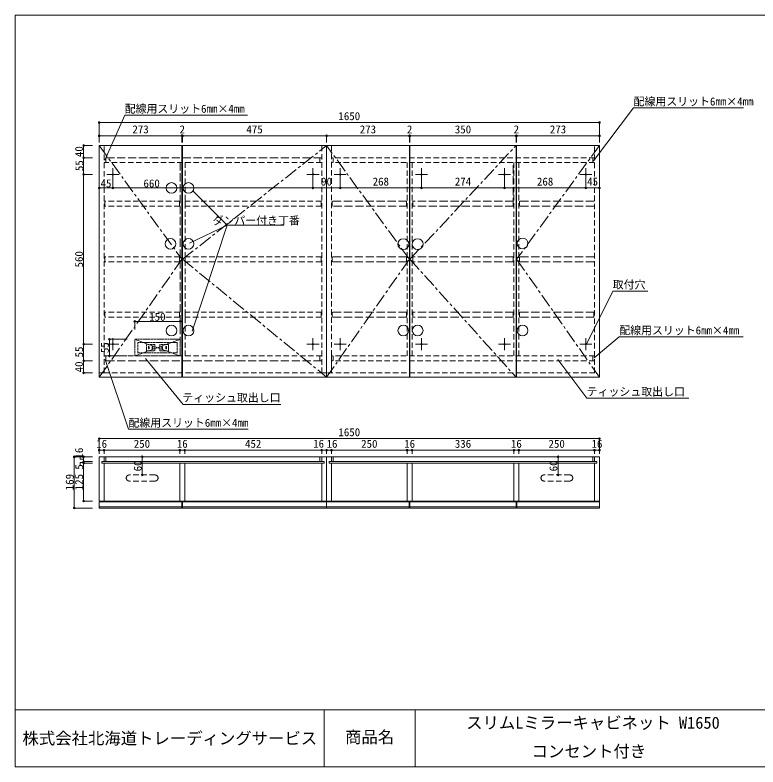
# Model space of a CAD drawing. Units: millimetres at full size, sheet at 1:9. Extents: x -1874 to 1873, y -1240 to 1240.
# Drawn here: x -1874 to 577, y -1240 to 1240 of the extents above; entities that cross this region are included whole.
import ezdxf
from ezdxf.enums import TextEntityAlignment as Align

# ---------------------------------------------------------------- set-up
doc = ezdxf.new("R2010")
doc.units = ezdxf.units.MM
doc.header["$LTSCALE"] = 9
doc.header["$PDMODE"] = 32
doc.header["$PDSIZE"] = 5.4
for name, pattern in [('CHAIN1', [8, 5, -1, 1, -1]), ('DASHED2', [3, 2, -1]), ('DASHED3', [4, 3, -1]), ('USER1', [1, 0.8, -0.2])]:
    doc.linetypes.add(name, pattern=pattern)
doc.layers.add('0-0_0', color=7, linetype='Continuous', lineweight=15)
doc.layers.add('1-0', color=7, linetype='Continuous', lineweight=15)
doc.styles.add('ＭＳ ゴシック', font='')
doc.styles.get('ＭＳ ゴシック').set_extended_font_data('MS Gothic')

msp = doc.modelspace()

# ---------------------------------------------------------------- linework, layer by layer
at = {"layer": '0-0_0'}
for p, q in [((-1874.068, -1051.994), (1873.294, -1051.994)), ((-854.402, -1051.994), (-854.402, -1240.29)), ((-554.402, -1051.994), (-554.402, -1240.29))]:
    msp.add_line(p, q, dxfattribs=at)
at = {"layer": '0-0_0', "lineweight": 18}
msp.add_lwpolyline([(-1874.068, -1240.29), (1873.294, -1240.29), (1873.294, 1239.758), (-1874.068, 1239.758)], close=True, dxfattribs=at)
at = {"layer": '1-0'}
for p, q in [((166.276, 933.509), (33.514, 758.876)), ((166.276, 933.509), (314.959, 933.509)), ((-1512.337, 909.564), (-1577.511, 760.881)), ((-1260.877, 909.564), (-1106.746, 909.564)), ((-1323.4, 809.226), (-1596.4, 809.226)), ((-1596.4, 45.226), (-1596.4, 809.226)), ((-1323.4, 809.226), (-1323.4, 45.226)), ((-846.4, 809.226), (-1321.4, 809.226)), ((-846.4, 809.226), (-846.4, 45.226)), ((-573.4, 809.226), (-846.4, 809.226)), ((-573.4, 45.226), (-573.4, 809.226)), ((-571.4, 45.226), (-571.4, 809.226)), ((-221.4, 809.226), (-571.4, 809.226)), ((-221.4, 45.226), (-221.4, 809.226)), ((-219.4, 45.226), (-219.4, 809.226)), ((53.6, 809.226), (-219.4, 809.226)), ((53.6, 45.226), (53.6, 809.226)), ((53.6, 45.226), (53.6, 809.226)), ((-1551.4, 714.23), (-1551.4, 734.23)), ((-891.4, 714.23), (-891.4, 734.23)), ((-801.4, 714.23), (-801.4, 734.23)), ((-533.4, 714.23), (-533.4, 734.23)), ((-259.4, 714.23), (-259.4, 734.23)), ((8.6, 714.23), (8.6, 734.23)), ((-1551.4, 714.23), (-1571.4, 714.23)), ((-1551.4, 714.23), (-1531.4, 714.23)), ((-1551.4, 714.23), (-1551.4, 694.23)), ((-891.4, 714.23), (-911.4, 714.23)), ((-891.4, 714.23), (-871.4, 714.23)), ((-891.4, 714.23), (-891.4, 694.23)), ((-801.4, 714.23), (-821.4, 714.23)), ((-801.4, 714.23), (-801.4, 694.23)), ((-801.4, 714.23), (-781.4, 714.23)), ((-533.4, 714.23), (-553.4, 714.23)), ((-533.4, 714.23), (-533.4, 694.23)), ((-533.4, 714.23), (-513.4, 714.23)), ((-259.4, 714.23), (-279.4, 714.23)), ((-259.4, 714.23), (-259.4, 694.23)), ((-259.4, 714.23), (-239.4, 714.23)), ((8.6, 714.23), (-11.4, 714.23)), ((8.6, 714.23), (8.6, 694.23)), ((8.6, 714.23), (28.6, 714.23)), ((-1287.63, 660.232), (-1174.576, 546.607)), ((-1298.479, 487.796), (-1174.576, 546.607)), ((-1290.056, 196.989), (-1174.576, 546.607)), ((-1174.576, 546.607), (-987.153, 546.607)), ((97.454, 329.512), (11.868, 156.314)), ((97.454, 329.512), (186.302, 329.512)), ((186.302, 329.512), (213.366, 329.512)), ((-1479.4, 229.367), (-1329.4, 229.367)), ((-1479.4, 229.367), (-1479.4, 202.478)), ((-1329.4, 229.367), (-1329.4, 202.478)), ((-1551.4, 154.226), (-1551.4, 174.226)), ((-891.4, 154.226), (-891.4, 174.226)), ((-801.4, 154.226), (-801.4, 174.226)), ((-533.4, 154.226), (-533.4, 174.226)), ((-259.4, 154.226), (-259.4, 174.226)), ((8.6, 154.226), (8.6, 174.226)), ((119.127, 178.572), (36.631, 109.512)), ((119.127, 178.572), (267.81, 178.572)), ((267.81, 178.572), (370.587, 178.572)), ((370.587, 178.572), (527.29, 178.572)), ((-1551.4, 154.226), (-1571.4, 154.226)), ((-1562.775, 170.226), (-1562.775, 115.226)), ((-1562.775, 170.226), (-1504.341, 170.226)), ((-1551.4, 154.226), (-1531.4, 154.226)), ((-1551.4, 154.226), (-1551.4, 134.226)), ((-891.4, 154.226), (-911.4, 154.226)), ((-891.4, 154.226), (-871.4, 154.226)), ((-891.4, 154.226), (-891.4, 134.226)), ((-801.4, 154.226), (-821.4, 154.226)), ((-801.4, 154.226), (-801.4, 134.226)), ((-801.4, 154.226), (-781.4, 154.226)), ((-533.4, 154.226), (-553.4, 154.226)), ((-533.4, 154.226), (-533.4, 134.226)), ((-533.4, 154.226), (-513.4, 154.226)), ((-259.4, 154.226), (-279.4, 154.226)), ((-259.4, 154.226), (-259.4, 134.226)), ((-259.4, 154.226), (-239.4, 154.226)), ((8.6, 154.226), (-11.4, 154.226)), ((8.6, 154.226), (8.6, 134.226)), ((8.6, 154.226), (28.6, 154.226)), ((-1577.108, 103.218), (-1500.083, -126.325)), ((-1562.775, 115.226), (-1504.341, 115.226)), ((-1318.987, -44.342), (-1443.346, 106.739)), ((11.54, -23.698), (-83.339, 103.369)), ((-1323.4, 45.226), (-1596.4, 45.226)), ((-573.4, 45.226), (-846.4, 45.226)), ((-571.4, 45.226), (-221.4, 45.226)), ((-219.4, 45.226), (53.6, 45.226)), ((11.54, -23.698), (230.907, -23.698)), ((230.907, -23.698), (348.368, -24.309)), ((-1318.987, -44.342), (-997.297, -44.342)), ((-1248.623, -126.325), (-1105.455, -126.325)), ((-1658.692, -225.62), (-1658.692, -214.716)), ((-1596.4, -217.167), (-846.4, -217.167)), ((-1580.4, -217.167), (-1580.4, -233.167)), ((-1574.4, -217.167), (-1574.4, -233.167)), ((-868.4, -217.167), (-868.4, -233.167)), ((-862.4, -217.167), (-862.4, -233.167)), ((-846.4, -217.167), (53.6, -217.167)), ((-846.4, -217.167), (-846.4, -364.167)), ((-830.4, -217.167), (-830.4, -233.167)), ((37.6, -217.167), (37.6, -233.167)), ((-1659.34, -235.648), (-1659.34, -244.253)), ((-1648.186, -235.648), (-1659.34, -235.648)), ((-1647.788, -225.62), (-1658.692, -225.62)), ((-854.413, -238.167), (-1588.071, -238.167)), ((-1580.4, -238.167), (-1580.4, -364.167)), ((-1330.403, -239.38), (-1330.403, -238.667)), ((-1314.403, -238.167), (-1314.403, -364.167)), ((-854.413, -233.167), (-854.413, -238.167)), ((-838.071, -233.167), (-838.071, -238.167)), ((45.587, -233.167), (-838.071, -233.167)), ((45.587, -238.167), (-838.071, -238.167)), ((-830.4, -238.167), (-830.4, -364.167)), ((-580.403, -364.167), (-580.403, -238.167)), ((-228.403, -364.167), (-228.403, -238.167)), ((-212.403, -364.167), (-212.403, -238.167)), ((-212.403, -239.38), (-212.403, -238.667)), ((45.587, -233.167), (45.587, -238.167)), ((-1596.398, -366.171), (-1596.398, -386.171)), ((-1471.268, -366.171), (-1596.398, -366.171)), ((-1580.4, -363.167), (-1330.403, -363.167)), ((-1323.4, -366.171), (-1471.268, -366.171)), ((-1323.4, -366.171), (-1323.4, -382.171)), ((-1321.4, -366.171), (-846.4, -366.171)), ((-1320.348, -368.171), (-1320.4, -368.171)), ((-1314.403, -363.167), (-862.4, -363.167)), ((-846.4, -386.167), (-846.4, -366.167)), ((-846.4, -366.167), (-573.452, -366.167)), ((-846.4, -386.171), (-846.4, -366.171)), ((-830.4, -363.167), (-580.403, -363.167)), ((-580.403, -366.167), (-564.403, -366.167)), ((-573.452, -386.167), (-573.452, -366.167)), ((-221.268, -366.167), (-571.268, -366.167)), ((-571.268, -366.167), (-571.268, -386.167)), ((-564.403, -363.167), (-228.403, -363.167)), ((-212.403, -364.167), (-228.403, -364.167)), ((-221.268, -366.167), (-221.268, -386.167)), ((-212.403, -363.167), (37.6, -363.167)), ((-1473.452, -382.171), (-1596.398, -382.171)), ((-1471.268, -386.171), (-1596.398, -386.171)), ((-1323.268, -386.171), (-1471.268, -386.171)), ((-1321.348, -380.171), (-1321.4, -380.171)), ((-1121.268, -382.171), (-1321.4, -382.171)), ((-1119.348, -382.171), (-1121.268, -382.171)), ((-1119.348, -382.171), (-846.4, -382.171)), ((-846.4, -382.167), (-573.452, -382.167)), ((-846.4, -386.167), (-573.452, -386.167)), ((-573.452, -382.167), (-221.268, -382.167)), ((-221.268, -386.167), (-571.268, -386.167)), ((-219.348, -382.167), (53.6, -382.167)), ((-219.348, -386.167), (53.6, -386.167))]:
    msp.add_line(p, q, dxfattribs=at)
at = {"layer": '1-0', "color": 4, "lineweight": 9}
for p, q in [((53.6, 885.252), (-1596.4, 885.252)), ((-1596.4, 885.252), (-1596.4, 818.959)), ((53.6, 885.252), (53.6, 818.959)), ((-1596.4, 841.57), (-1323.4, 841.57)), ((-1596.4, 841.57), (-1596.4, 818.959)), ((-1323.4, 841.57), (-1323.4, 818.959)), ((-1323.4, 841.57), (-1321.4, 841.57)), ((-1321.4, 841.57), (-1321.4, 818.959)), ((-1321.4, 841.57), (-846.4, 841.57)), ((-846.4, 841.57), (-846.4, 818.959)), ((-846.4, 841.57), (-573.4, 841.57)), ((-573.4, 841.57), (-573.4, 818.959)), ((-573.4, 841.57), (-571.4, 841.57)), ((-571.4, 841.57), (-571.4, 818.959)), ((-571.4, 841.57), (-221.4, 841.57)), ((-221.4, 841.57), (-221.4, 818.959)), ((-221.4, 841.57), (-219.4, 841.57)), ((-219.4, 841.57), (-219.4, 818.959)), ((-219.4, 841.57), (53.6, 841.57)), ((53.6, 841.57), (53.6, 818.959)), ((-1647.888, 809.226), (-1647.888, 769.23)), ((-1647.888, 809.226), (-1618.051, 809.226)), ((-1647.888, 769.23), (-1618.051, 769.23)), ((-1647.888, 714.23), (-1618.051, 714.23)), ((-1596.4, 669.399), (-1596.4, 713.81)), ((-1551.4, 669.399), (-1551.4, 713.81)), ((-891.4, 669.399), (-891.4, 694.23)), ((-801.4, 669.399), (-801.4, 694.23)), ((-533.4, 669.399), (-533.4, 694.23)), ((-259.4, 669.399), (-259.4, 694.23)), ((8.6, 669.399), (8.6, 694.23)), ((53.6, 669.399), (53.6, 694.23)), ((-1596.4, 669.399), (-1551.4, 669.399)), ((-891.4, 669.399), (-801.4, 669.399)), ((-801.4, 669.399), (-533.4, 669.399)), ((-533.4, 669.399), (-259.4, 669.399)), ((-259.4, 669.399), (8.6, 669.399)), ((8.6, 669.399), (53.6, 669.399)), ((-1647.888, 154.226), (-1618.051, 154.226)), ((-1647.888, 99.226), (-1618.051, 99.226)), ((-1647.888, 99.226), (-1647.888, 59.226)), ((-1647.888, 59.226), (-1618.051, 59.226)), ((-1596.4, -157.356), (53.6, -157.356)), ((-1596.4, -157.356), (-1596.4, -207.967)), ((53.6, -157.356), (53.6, -207.967)), ((-1596.4, -195.477), (-1580.4, -195.477)), ((-1596.4, -195.477), (-1596.4, -207.967)), ((-1580.4, -195.477), (-1580.4, -207.967)), ((-1580.4, -195.477), (-1330.403, -195.477)), ((-1330.403, -195.477), (-1330.403, -207.967)), ((-1330.403, -195.477), (-1314.403, -195.477)), ((-1314.403, -195.477), (-1314.403, -207.967)), ((-1314.403, -195.477), (-862.4, -195.477)), ((-862.4, -195.477), (-862.4, -207.967)), ((-862.4, -195.477), (-846.4, -195.477)), ((-846.4, -195.477), (-846.4, -207.967)), ((-846.4, -195.477), (-830.4, -195.477)), ((-830.4, -195.477), (-830.4, -207.967)), ((-830.4, -195.477), (-580.403, -195.477)), ((-580.403, -195.477), (-580.403, -207.967)), ((-580.403, -195.477), (-564.403, -195.477)), ((-564.403, -195.477), (-564.403, -207.967)), ((-564.403, -195.477), (-228.403, -195.477)), ((-228.403, -195.477), (-228.403, -207.967)), ((-228.403, -195.477), (-212.403, -195.477)), ((-212.403, -195.477), (-212.403, -207.967)), ((-212.403, -195.477), (37.6, -195.477)), ((37.6, -195.477), (37.6, -207.967)), ((37.6, -195.477), (53.6, -195.477)), ((53.6, -195.477), (53.6, -207.967)), ((-1678.78, -217.167), (-1618.051, -217.167)), ((-1647.888, -217.167), (-1618.051, -217.167)), ((-1647.888, -217.167), (-1647.888, -233.167)), ((-1454.233, -217.167), (-1454.233, -277.164)), ((-82.97, -217.167), (-82.97, -277.167)), ((-1647.888, -233.167), (-1647.888, -238.167)), ((-1647.888, -233.167), (-1618.051, -233.167)), ((-1647.888, -238.167), (-1647.888, -363.167)), ((-1647.888, -238.167), (-1618.051, -238.167)), ((-1647.888, -363.167), (-1618.051, -363.167))]:
    msp.add_line(p, q, dxfattribs=at)
at = {"layer": '1-0', "linetype": 'CHAIN1'}
for p, q in [((-1596.4, 809.226), (-1323.4, 434.226)), ((-1321.4, 434.226), (-846.4, 809.226)), ((-573.4, 434.226), (-846.4, 809.226)), ((-571.4, 434.226), (-221.4, 809.226)), ((53.6, 809.226), (-219.4, 434.226)), ((-1596.4, 45.226), (-1323.4, 434.226)), ((-1321.4, 434.226), (-846.4, 45.226)), ((-573.4, 434.226), (-846.4, 45.226)), ((-571.4, 434.226), (-221.4, 45.226)), ((-219.4, 434.226), (53.6, 45.226))]:
    msp.add_line(p, q, dxfattribs=at)
at = {"layer": '1-0', "linetype": 'DASHED2'}
for p, q in [((-1580.4, 59.226), (-1580.4, 809.226)), ((-830.4, 809.226), (-830.4, 59.226)), ((37.6, 59.226), (37.6, 809.226)), ((-1574.4, 753.23), (-1574.4, 769.23)), ((-868.4, 753.23), (-868.4, 769.23)), ((37.6, 769.23), (-830.4, 769.23)), ((-824.4, 769.23), (-824.4, 753.23)), ((31.6, 753.23), (31.6, 769.23)), ((-862.4, 753.23), (-1580.4, 753.23)), ((-1313.4, 115.226), (-1313.4, 753.23)), ((37.6, 753.23), (-830.4, 753.23)), ((-580.4, 115.226), (-580.4, 753.23)), ((-564.4, 115.226), (-564.4, 753.23)), ((-228.4, 115.226), (-228.4, 753.23)), ((-212.4, 115.226), (-212.4, 753.23)), ((-1331.4, 625.319), (-1577.4, 625.319)), ((-1577.4, 609.319), (-1577.4, 625.319)), ((-1331.4, 609.319), (-1331.4, 625.319)), ((-864.4, 625.319), (-1312.4, 625.319)), ((-864.4, 609.319), (-864.4, 625.319)), ((-1331.4, 609.319), (-1577.4, 609.319)), ((-1331.4, 442.262), (-1577.4, 442.262)), ((-1577.4, 426.262), (-1577.4, 442.262)), ((-1331.4, 426.262), (-1577.4, 426.262)), ((-1331.4, 442.262), (-1331.4, 426.262)), ((-864.4, 442.262), (-1312.4, 442.262)), ((-1312.4, 426.262), (-1312.4, 442.262)), ((-864.4, 426.262), (-1312.4, 426.262)), ((-864.4, 426.262), (-864.4, 442.262)), ((-1331.4, 259.205), (-1577.4, 259.205)), ((-1577.4, 243.205), (-1577.4, 259.205)), ((-1331.4, 243.205), (-1331.4, 259.205)), ((-1312.4, 243.205), (-1312.4, 259.205)), ((-864.4, 259.205), (-1312.4, 259.205)), ((-864.4, 243.205), (-864.4, 259.205)), ((-1331.4, 243.205), (-1577.4, 243.205)), ((-864.4, 243.205), (-1312.4, 243.205)), ((-862.4, 115.226), (-1580.4, 115.226)), ((-1574.4, 99.226), (-1574.4, 115.226)), ((-868.4, 99.226), (-868.4, 115.226)), ((-830.4, 115.226), (-830.4, 59.226)), ((37.6, 115.226), (-830.4, 115.226)), ((37.6, 99.226), (-830.4, 99.226)), ((-824.4, 115.226), (-824.4, 99.226)), ((31.6, 99.226), (31.6, 115.226)), ((-1581.4, 59.226), (-1596.4, 59.226)), ((38.6, 59.226), (-846.4, 59.226)), ((-824.4, -217.167), (-824.4, -233.167)), ((31.6, -217.167), (31.6, -233.167)), ((-1412.217, -277.164), (-1497.217, -277.164)), ((-1412.217, -297.164), (-1497.217, -297.164)), ((-44.22, -277.167), (-129.22, -277.167)), ((-44.22, -297.167), (-129.22, -297.167))]:
    msp.add_line(p, q, dxfattribs=at)
at = {"layer": '1-0', "linetype": 'DASHED3'}
for p, q in [((-862.4, 769.23), (-1580.4, 769.23)), ((-1329.4, 115.226), (-1329.4, 753.23)), ((-230.4, 609.319), (-230.4, 753.23)), ((-828.4, 625.319), (-828.4, 609.319)), ((-582.4, 625.319), (-828.4, 625.319)), ((-582.4, 609.319), (-582.4, 625.319)), ((-562.4, 609.319), (-562.4, 625.319)), ((-230.4, 625.319), (-562.4, 625.319)), ((-210.4, 609.319), (-210.4, 625.319)), ((35.6, 625.319), (-210.4, 625.319)), ((-580.4, 609.319), (-828.4, 609.319)), ((-230.4, 609.319), (-562.4, 609.319)), ((35.6, 609.319), (-210.4, 609.319)), ((-828.4, 442.262), (-828.4, 426.262)), ((-582.4, 442.262), (-828.4, 442.262)), ((-582.4, 426.262), (-828.4, 426.262)), ((-582.4, 426.262), (-583.155, 426.262)), ((-582.4, 426.262), (-582.4, 442.262)), ((-230.4, 442.262), (-562.4, 442.262)), ((-230.4, 426.262), (-230.4, 442.262)), ((-210.4, 426.262), (-210.4, 442.262)), ((35.6, 442.262), (-210.4, 442.262)), ((35.6, 426.262), (-210.4, 426.262)), ((-828.4, 259.205), (-828.4, 243.205)), ((-582.4, 259.205), (-828.4, 259.205)), ((-582.4, 243.205), (-582.4, 259.205)), ((-230.4, 259.205), (-562.4, 259.205)), ((-230.4, 243.205), (-230.4, 259.205)), ((35.6, 259.205), (-210.4, 259.205)), ((35.6, 243.205), (35.6, 259.205)), ((-582.4, 243.205), (-828.4, 243.205)), ((-862.4, 99.226), (-1580.4, 99.226)), ((-1329.4, 117.422), (-1329.4, 114.226))]:
    msp.add_line(p, q, dxfattribs=at)
at = {"layer": '1-0', "linetype": 'USER1'}
for p, q in [((-1479.4, 170.226), (-1329.4, 115.226)), ((-1479.4, 115.226), (-1329.4, 170.226)), ((-1440.4, 153.226), (-1440.4, 132.226)), ((-1412.4, 153.226), (-1440.4, 153.226)), ((-1412.4, 153.226), (-1412.4, 132.226)), ((-1396.4, 132.226), (-1396.4, 153.226)), ((-1368.4, 153.226), (-1396.4, 153.226)), ((-1368.4, 132.226), (-1368.4, 153.226)), ((-1440.4, 132.226), (-1412.4, 132.226)), ((-1396.4, 132.226), (-1368.4, 132.226))]:
    msp.add_line(p, q, dxfattribs=at)
at = {"layer": '1-0'}
for points in [[(314.959, 933.509), (383.313, 933.509), (528.531, 933.509)], [(-1512.337, 909.564), (-1363.653, 909.564), (-1260.877, 909.564)], [(-1321.4, 809.226), (-1321.4, 45.226), (-846.4, 45.226), (-846.4, 809.226)], [(-1500.083, -126.325), (-1351.4, -126.325), (-1248.623, -126.325)], [(-1596.4, -217.167), (-1596.4, -364.167), (-1580.4, -364.167)], [(-846.4, -217.167), (-846.4, -364.167), (-830.4, -364.167)], [(53.6, -217.167), (53.6, -364.167), (53.6, -386.167)], [(-854.413, -233.167), (-1588.071, -233.167), (-1588.071, -238.167)], [(-1330.403, -238.167), (-1330.403, -364.167), (-1314.403, -364.167)], [(-862.4, -238.167), (-862.4, -364.167), (-846.4, -364.167)], [(-580.403, -364.167), (-564.403, -364.167), (-564.403, -238.167)], [(37.6, -238.167), (37.6, -364.167), (53.6, -364.167)], [(-1321.4, -366.171), (-1321.4, -386.171), (-846.4, -386.171)], [(-219.348, -386.167), (-219.348, -366.167), (53.6, -366.167)], [(-1473.452, -382.171), (-1323.4, -382.171), (-1323.4, -386.171)]]:
    msp.add_lwpolyline(points, dxfattribs=at)
at = {"layer": '1-0', "linetype": 'DASHED2'}
for points in [[(-862.4, 59.226), (-862.4, 115.226), (-862.4, 809.226)], [(-864.4, 609.319), (-1312.4, 609.319), (-1312.4, 625.319)], [(-1581.4, 59.226), (-861.4, 59.226), (-846.4, 59.226)]]:
    msp.add_lwpolyline(points, dxfattribs=at)
at = {"layer": '1-0', "color": 4, "lineweight": 9}
for points in [[(-1647.888, 769.23), (-1647.888, 724.23), (-1647.888, 144.226), (-1647.888, 99.226)], [(-1551.4, 669.399), (-891.4, 669.399), (-891.4, 713.81)], [(-1678.78, -217.167), (-1678.78, -386.171), (-1618.051, -386.171)]]:
    msp.add_lwpolyline(points, dxfattribs=at)
at = {"layer": '1-0', "linetype": 'DASHED3'}
for points in [[(-230.4, 426.262), (-562.4, 426.262), (-562.4, 442.262)], [(-230.4, 243.205), (-562.4, 243.205), (-562.4, 259.205)], [(35.6, 243.205), (-210.4, 243.205), (-210.4, 259.205)]]:
    msp.add_lwpolyline(points, dxfattribs=at)
at = {"layer": '1-0', "linetype": 'USER1'}
for points in [[(-1329.4, 115.226), (-1479.4, 115.226), (-1479.4, 170.226), (-1329.4, 170.226)], [(-1339.4, 125.226), (-1339.4, 160.226), (-1469.4, 160.226), (-1469.4, 125.226)], [(-1432.15, 138.376), (-1432.15, 147.076), (-1434.35, 147.076), (-1434.35, 138.376)], [(-1419.45, 139.226), (-1419.45, 146.226), (-1421.65, 146.226), (-1421.65, 139.226)], [(-1387.15, 138.376), (-1387.15, 147.076), (-1389.35, 147.076), (-1389.35, 138.376)], [(-1374.45, 139.226), (-1374.45, 146.226), (-1376.65, 146.226), (-1376.65, 139.226)]]:
    msp.add_lwpolyline(points, close=True, dxfattribs=at)
at = {"layer": '1-0'}
for centre, radius in [((-1551.4, 714.23), 2), ((-891.4, 714.23), 2), ((-801.4, 714.23), 2), ((-533.4, 714.23), 2), ((-259.4, 714.23), 2), ((8.6, 714.23), 2), ((-593.286, 484.126), 18), ((-545.975, 484.126), 18), ((-1551.4, 154.226), 2), ((-891.4, 154.226), 2), ((-801.4, 154.226), 2), ((-533.4, 154.226), 2), ((-259.4, 154.226), 2), ((8.6, 154.226), 2)]:
    msp.add_circle(centre, radius, dxfattribs=at)
at = {"layer": '1-0', "lineweight": 18}
for centre in [(-1357.975, 669.411), (-1301.877, 669.411), (-1361.251, 484.98), (-1301.877, 484.98), (-199.877, 486.4), (-1357.975, 198.989), (-1301.877, 198.989), (-593.286, 199.408), (-545.975, 199.408), (-199.877, 199.408)]:
    msp.add_circle(centre, 17.651, dxfattribs=at)
at = {"layer": '1-0', "linetype": 'DASHED2'}
for centre, start, end in [((-1497.217, -287.164), 90, 180), ((-1497.217, -287.164), 180, 270), ((-1412.217, -287.164), 0, 90), ((-1412.217, -287.164), 270, 0), ((-129.22, -287.167), 90, 180), ((-129.22, -287.167), 180, 270), ((-44.22, -287.167), 0, 90), ((-44.22, -287.167), 270, 0)]:
    msp.add_arc(centre, 10, start, end, dxfattribs=at)
at = {"layer": '1-0', "color": 6}
for p in [(-1596.4, 885.252), (53.6, 885.252), (-1596.4, 841.57), (-1323.4, 841.57), (-1321.4, 841.57), (-846.4, 841.57), (-573.4, 841.57), (-571.4, 841.57), (-221.4, 841.57), (-219.4, 841.57), (53.6, 841.57), (-1647.888, 809.226), (-1647.888, 769.23), (-1647.888, 714.23), (-1596.4, 669.399), (-1551.4, 669.399), (-891.4, 669.399), (-801.4, 669.399), (-533.4, 669.399), (-259.4, 669.399), (8.6, 669.399), (53.6, 669.399), (-1647.888, 154.226), (-1647.888, 99.226), (-1647.888, 59.226), (-1596.4, -157.356), (53.6, -157.356), (-1596.4, -195.477), (-1580.4, -195.477), (-1330.403, -195.477), (-1314.403, -195.477), (-862.4, -195.477), (-846.4, -195.477), (-830.4, -195.477), (-580.403, -195.477), (-564.403, -195.477), (-228.403, -195.477), (-212.403, -195.477), (37.6, -195.477), (53.6, -195.477), (-1678.78, -217.167), (-1647.888, -217.167), (-1454.233, -217.167), (-82.97, -217.167), (-1647.888, -233.167), (-1647.888, -238.167), (-1454.233, -277.164), (-82.97, -277.167), (-1647.888, -363.167), (-1678.78, -386.171)]:
    msp.add_point(p, dxfattribs=at)
at = {"layer": '1-0'}
for p in [(-1479.4, 229.367), (-1329.4, 229.367), (-1562.775, 170.226), (-1562.775, 115.226)]:
    msp.add_point(p, dxfattribs=at)

# ---------------------------------------------------------------- texts
at = {"layer": '0-0_0', "style": 'ＭＳ ゴシック'}
for s, p in [('スリムLミラーキャビネット W1650', (-386.033, -1126.068)), ('商品名', (-785.402, -1173.142)), ('株式会社北海道トレーディングサービス', (-1849.515, -1177.387)), ('コンセント付き', (-170.033, -1220.216))]:
    msp.add_text(s, height=39.59, dxfattribs=at).set_placement(p, align=Align.BOTTOM_LEFT)
at = {"layer": '1-0', "style": 'ＭＳ ゴシック'}
for s, p in [('配線用スリット6㎜×4㎜', (166.276, 933.509)), ('配線用スリット6㎜×4㎜', (-1512.337, 909.564)), ('1650', (-807.4, 885.252)), ('273', (-1486.9, 841.57)), ('2', (-1331.4, 841.57)), ('475', (-1110.9, 841.57)), ('273', (-736.9, 841.57)), ('2', (-581.4, 841.57)), ('350', (-423.4, 841.57)), ('2', (-229.4, 841.57)), ('273', (-109.9, 841.57)), ('45', (-1591.9, 663.399)), ('660', (-1450.4, 663.399)), ('90', (-864.4, 669.399)), ('268', (-694.4, 669.399)), ('274', (-423.4, 669.399)), ('268', (-152.4, 669.399)), ('45', (13.1, 669.399)), ('ダンパー付き丁番', (-1222.576, 540.607)), ('取付穴', (97.454, 329.512)), ('150', (-1431.4, 223.367)), ('配線用スリット6㎜×4㎜', (119.127, 178.572)), ('ティッシュ取出し口', (11.54, -23.698)), ('ティッシュ取出し口', (-1322.07, -43.314)), ('配線用スリット6㎜×4㎜', (-1500.083, -126.325)), ('1650', (-807.4, -157.356)), ('16', (-1606.4, -195.477)), ('250', (-1482.401, -195.477)), ('16', (-1340.403, -195.477)), ('452', (-1115.401, -195.477)), ('16', (-890.67, -195.122)), ('16', (-846.4, -195.477)), ('250', (-732.401, -195.477)), ('16', (-590.403, -195.477)), ('336', (-423.403, -195.477)), ('16', (-238.403, -195.477)), ('250', (-114.401, -195.477)), ('16', (27.6, -195.477))]:
    msp.add_text(s, height=26.39, dxfattribs=at).set_placement(p, align=Align.BOTTOM_LEFT)
for s, p in [('40', (-1641.888, 771.228)), ('55', (-1640.97, 724.997)), ('560', (-1641.888, 407.228)), ('55', (-1556.775, 124.726)), ('55', (-1641.698, 110.382)), ('40', (-1641.888, 61.226)), ('16', (-1641.888, -223.167)), ('5', (-1641.437, -259.68)), ('60', (-1448.233, -265.165)), ('60', (-76.97, -265.167)), ('169', (-1672.78, -327.669)), ('125', (-1641.888, -327.667))]:
    msp.add_text(s, height=26.39, rotation=90, dxfattribs=at).set_placement(p, align=Align.BOTTOM_LEFT)

doc.saveas('drawing.dxf')
